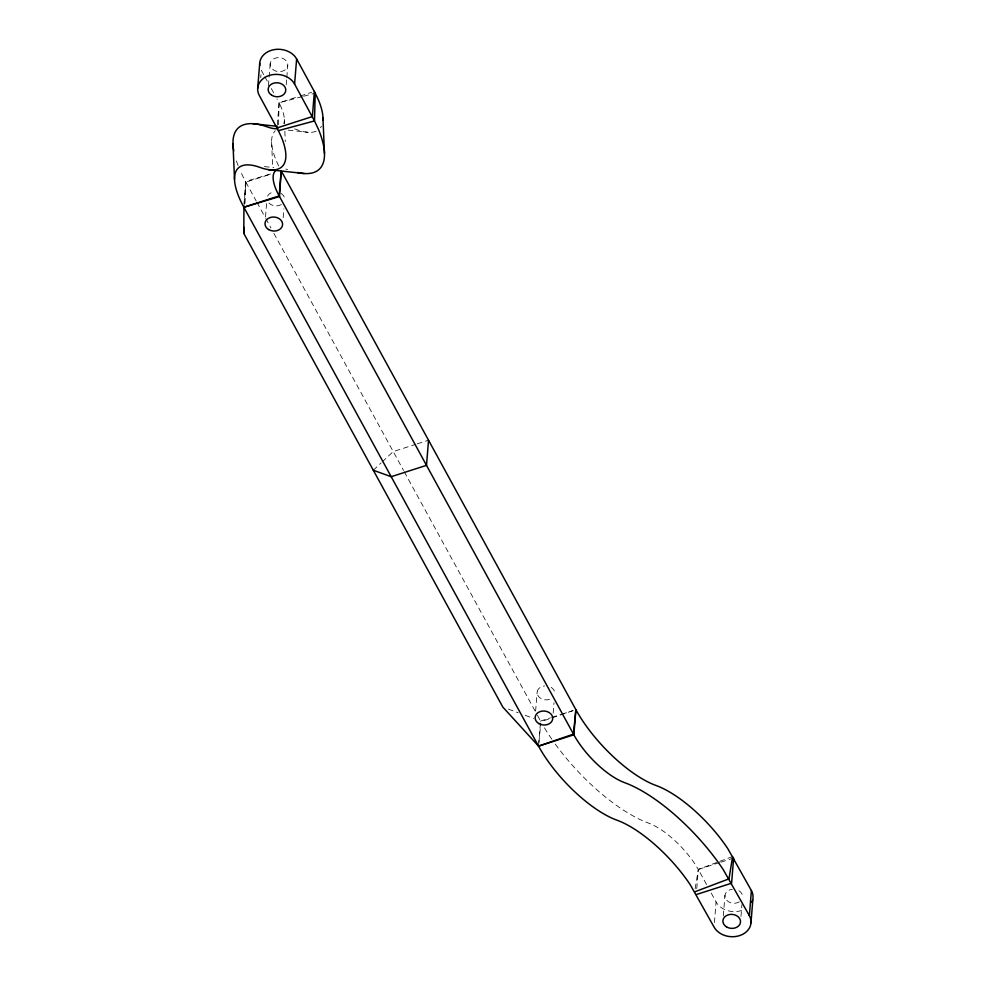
<?xml version="1.0" encoding="UTF-8"?>
<svg xmlns="http://www.w3.org/2000/svg" width="986" height="986" viewBox="0 0 986 986"><rect width="100%" height="100%" fill="white"/><g stroke="black" fill="none" stroke-linecap="round" stroke-linejoin="round"><path stroke-width="0.74" stroke-dasharray="4.93 3.7" d="M278.52 124.791L279.1 102.803L276.967 98.908M245.021 203.252L245.884 182.139L243.32 177.246A106.377 38.528 46.9 0 1 239.968 170.134M244.121 203.486L245.539 181.486L271.212 173.77M243.936 206.431L245.884 182.139L271.31 173.955M260.735 77.697L260.97 74.739M268.426 85.782L270.201 63.609M265.493 217.105L266.688 202.327M277.312 124.975L279.1 102.803L298.869 96.443M286.211 84.858L286.679 78.942M286.803 77.463L287.752 65.643A8.837 7.013 4.6 0 0 275.414 58.1A8.837 7.013 4.6 0 0 273.775 70.142A8.837 7.013 4.6 0 0 287.752 65.643M283.167 217.659L283.869 208.785M535.62 711.091L537.173 691.876M538.615 745.317L540.562 721.025L536.15 712.94M553.171 713.112L553.996 702.772M696.769 888.645L698.31 869.43L694.797 863.798A49.768 18.031 46.9 0 0 650.526 823.877L644.4 821.486A106.377 38.528 46.9 0 1 554.761 743.358M714.419 922.625L716.082 901.931L711.103 892.835M723.305 915.932L724.969 895.239M740.967 916.475L741.916 904.655M538.898 742.359L540.796 723.169M695.118 888.879L698.31 869.43L718.338 861.887M373.3 470.236L381.052 462.976M382.161 461.941L393.229 451.576L415.821 444.304M719.768 861.345L732.635 856.501M572.965 710.659L540.944 721.69L540.562 721.025L550.447 717.845M300.286 95.987L311.576 92.351M417.238 443.86L428.528 440.224M551.864 717.389L560.331 714.665M561.749 714.209L573.051 710.573M719.497 862.614L698.31 869.43L706.839 885.034M720.914 862.158L732.204 858.523M302.209 96.628L279.1 102.803L281.528 108.053A49.768 18.031 46.9 0 1 283.82 123.533M303.651 96.246L315.212 93.152M288.122 130.127L308.347 132.334M264.322 166.585L273.788 167.608M508.406 709.131L518.192 712.742M525.181 715.331L533.574 718.437M261.327 70.314L264.174 75.503M264.877 76.809L268.438 83.305M271.273 88.506L274.12 93.707M245.884 182.139L256.2 200.996M256.939 202.34L265.037 217.166M265.776 218.51L270.928 227.939M273.874 233.337L403.545 470.445M404.272 471.789L535.41 711.596M284.338 119.343L284.535 123.805M284.843 131.237L285.287 141.651M271.606 142.218L272.691 167.509M551.864 739.241A106.377 38.528 46.9 0 1 544.136 727.261M741.546 910.522A19.326 15.332 4.6 0 1 716.082 901.931M278.693 165.956A79.04 28.631 46.9 0 1 275.291 130.756M294.629 128.895A79.04 28.631 46.9 0 1 297.587 129.869A77.118 27.928 46.9 0 0 316.469 131.052M238.082 165.562A106.377 38.528 46.9 0 1 235.79 159.017M549.51 699.419A8.837 7.013 4.6 0 1 537.469 694.612A8.837 7.013 4.6 0 1 544.58 685.911M551.149 687.378A8.837 7.013 4.6 0 1 554.711 693.897M281.355 204.533A8.837 7.013 4.6 0 1 268.944 203.104M267.588 196.128A8.837 7.013 4.6 0 1 274.453 191.937M281.022 193.404A8.837 7.013 4.6 0 1 284.584 199.924M285.841 169.062A49.768 18.031 46.9 0 1 287.629 169.53M321.436 126.122A77.118 27.928 46.9 0 1 320.512 127.687M739.266 901.882A8.837 7.013 4.6 0 1 725.671 898.85A8.837 7.013 4.6 0 1 732.376 889.273M738.945 890.74A8.837 7.013 4.6 0 1 742.507 897.26"/><path stroke-width="1.48" d="M749.372 915.686L723.182 869.504A106.377 38.528 46.9 0 0 628.55 784.19L622.437 781.787A49.768 18.031 46.9 0 1 573.852 734.792L279.174 195.906L281.195 170.775L575.873 709.661A79.04 28.631 46.9 0 0 656.109 785.522A77.118 27.928 46.9 0 1 727.742 848.552L751.394 890.568L749.372 915.686A19.326 15.332 4.6 0 1 739.512 935.64A19.326 15.332 4.6 0 1 714.061 927.05L690.249 884.75A79.04 28.631 46.9 0 0 616.842 820.142A77.118 27.928 46.9 0 1 538.541 746.143L502.811 707.061L243.801 233.399L243.936 206.431M259.774 65.618A19.326 15.332 4.6 0 1 274.034 49.645A19.326 15.332 4.6 0 1 296.626 58.95L315.212 93.152L314.497 120.933L318.49 129.425A106.377 38.528 46.9 0 1 297.316 172.476M243.801 233.399L244.047 227.372M281.121 171.613L279.506 196.547L243.862 207.257L538.541 746.155L573.852 734.792L575.873 709.661M257.691 88.333L259.712 63.215M294.604 84.069A19.326 15.332 4.6 0 0 269.153 75.478A19.326 15.332 4.6 0 0 259.306 95.432L278.372 130.657L314.497 120.933L294.604 84.069L296.626 58.95M314.398 91.439L312.377 116.57L277.078 127.933M428.528 440.224L426.507 465.343L391.208 476.706L373.3 470.236M538.615 745.317L538.541 746.155L573.47 734.126L575.799 710.499M733.621 858.067L731.6 883.197L696.289 894.561M750.987 922.785L753.008 897.667A19.326 15.332 4.6 0 0 751.394 890.568M732.635 856.501L728.962 878.871L694.625 891.874M253.143 123.718L277.263 126.344M268.365 169.617L304.329 173.536M315.212 93.152L318.614 100.362A77.118 27.928 46.9 0 1 322.915 120.206M278.372 130.657L281.404 137.116A79.04 28.631 46.9 0 1 259.885 167.386A77.118 27.928 46.9 0 0 243.862 207.257L279.174 195.906A49.768 18.031 46.9 0 1 276.326 169.974M322.952 117.852L324.48 153.557M232.992 143.709L234.52 179.403M752.601 900.033A19.326 15.332 4.6 0 1 751.739 902.326M233.781 150.932A106.377 38.528 46.9 0 1 233.238 147.197M233.115 146.014A106.377 38.528 46.9 0 1 263.977 125.789L269.844 127.724A49.768 18.031 46.9 0 0 277.769 128.574M726.509 926.889A8.837 7.013 4.6 0 0 740.486 922.391A8.837 7.013 4.6 0 0 728.149 914.848A8.837 7.013 4.6 0 0 726.509 926.889M538.713 723.527A8.837 7.013 4.6 0 0 552.69 719.028A8.837 7.013 4.6 0 0 540.353 711.498A8.837 7.013 4.6 0 0 538.713 723.527M271.754 95.26A8.837 7.013 4.6 0 0 285.73 90.761A8.837 7.013 4.6 0 0 273.393 83.231A8.837 7.013 4.6 0 0 271.754 95.26M268.586 229.541A8.837 7.013 4.6 0 0 282.563 225.042A8.837 7.013 4.6 0 0 270.226 217.512A8.837 7.013 4.6 0 0 268.586 229.541"/></g></svg>
